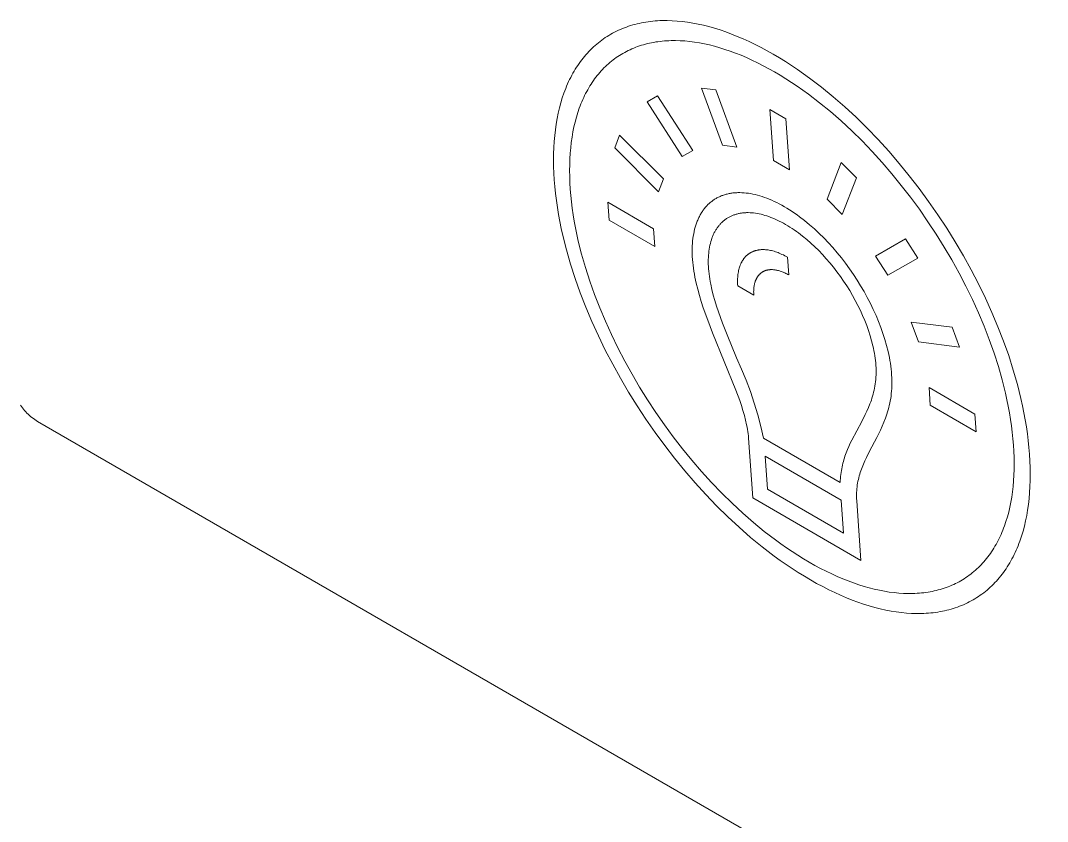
# Model space of a CAD drawing. Header units: inches. Extents: x -8 to 201, y -1 to 136.
# Drawn here: x 141.407 to 143.499, y 71.155 to 72.786 of the extents above; entities that cross this region are included whole.
import ezdxf

# ---------------------------------------------------------------- set-up
doc = ezdxf.new("R2010")
doc.units = ezdxf.units.IN
doc.layers.add('ZANO_R', color=7, linetype='Continuous', lineweight=0)

msp = doc.modelspace()

# ---------------------------------------------------------------- linework, layer by layer
at = {"layer": 'ZANO_R'}
for p, q in [((142.70466, 72.78554), (142.69984, 72.7852)), ((142.70952, 72.7858), (142.70466, 72.78554)), ((142.71442, 72.78597), (142.70952, 72.7858)), ((142.71937, 72.78605), (142.71442, 72.78597)), ((142.72436, 72.78604), (142.71937, 72.78605)), ((142.73445, 72.78575), (142.72436, 72.78604)), ((142.74471, 72.78511), (142.73445, 72.78575)), ((142.62494, 72.76615), (142.62097, 72.76427)), ((142.62896, 72.76795), (142.62494, 72.76615)), ((142.63303, 72.76966), (142.62896, 72.76795)), ((142.63715, 72.7713), (142.63303, 72.76966)), ((142.64132, 72.77284), (142.63715, 72.7713)), ((142.64554, 72.77431), (142.64132, 72.77284)), ((142.6498, 72.77569), (142.64554, 72.77431)), ((142.65412, 72.77698), (142.6498, 72.77569)), ((142.65848, 72.77819), (142.65412, 72.77698)), ((142.66289, 72.77931), (142.65848, 72.77819)), ((142.66735, 72.78035), (142.66289, 72.77931)), ((142.67186, 72.7813), (142.66735, 72.78035)), ((142.67641, 72.78217), (142.67186, 72.7813)), ((142.68101, 72.78295), (142.67641, 72.78217)), ((142.68565, 72.78364), (142.68101, 72.78295)), ((142.69033, 72.78425), (142.68565, 72.78364)), ((142.69506, 72.78477), (142.69033, 72.78425)), ((142.69984, 72.7852), (142.69506, 72.78477)), ((142.75513, 72.78411), (142.74471, 72.78511)), ((142.76571, 72.78275), (142.75513, 72.78411)), ((142.77643, 72.78102), (142.76571, 72.78275)), ((142.7873, 72.77893), (142.77643, 72.78102)), ((142.79831, 72.77647), (142.7873, 72.77893)), ((142.80947, 72.77364), (142.79831, 72.77647)), ((142.82076, 72.77044), (142.80947, 72.77364)), ((142.83218, 72.76687), (142.82076, 72.77044)), ((142.84374, 72.76292), (142.83218, 72.76687)), ((142.58762, 72.74362), (142.58418, 72.74092)), ((142.59111, 72.74624), (142.58762, 72.74362)), ((142.59465, 72.74878), (142.59111, 72.74624)), ((142.59825, 72.75124), (142.59465, 72.74878)), ((142.6019, 72.75362), (142.59825, 72.75124)), ((142.60561, 72.75591), (142.6019, 72.75362)), ((142.60937, 72.75812), (142.60561, 72.75591)), ((142.61319, 72.76025), (142.60937, 72.75812)), ((142.61705, 72.7623), (142.61319, 72.76025)), ((142.62097, 72.76427), (142.61705, 72.7623)), ((142.70542, 72.74303), (142.70979, 72.74359)), ((142.70979, 72.74359), (142.7142, 72.74408)), ((142.7142, 72.74408), (142.71865, 72.74448)), ((142.71865, 72.74448), (142.72314, 72.7448)), ((142.72314, 72.7448), (142.72768, 72.74504)), ((142.72768, 72.74504), (142.73225, 72.7452)), ((142.73225, 72.7452), (142.73686, 72.74527)), ((142.73686, 72.74527), (142.74151, 72.74526)), ((142.74151, 72.74526), (142.75093, 72.745)), ((142.75093, 72.745), (142.7605, 72.7444)), ((142.7605, 72.7444), (142.77021, 72.74347)), ((142.85542, 72.75859), (142.84374, 72.76292)), ((142.86722, 72.75388), (142.85542, 72.75859)), ((142.87914, 72.74879), (142.86722, 72.75388)), ((142.89118, 72.74332), (142.87914, 72.74879)), ((142.56476, 72.72303), (142.56172, 72.71977)), ((142.56785, 72.72621), (142.56476, 72.72303)), ((142.571, 72.72931), (142.56785, 72.72621)), ((142.57421, 72.73234), (142.571, 72.72931)), ((142.57748, 72.73528), (142.57421, 72.73234)), ((142.5808, 72.73814), (142.57748, 72.73528)), ((142.58418, 72.74092), (142.5808, 72.73814)), ((142.63785, 72.72122), (142.64146, 72.72313)), ((142.64146, 72.72313), (142.64511, 72.72496)), ((142.64511, 72.72496), (142.64881, 72.72672)), ((142.64881, 72.72672), (142.65256, 72.72839)), ((142.65256, 72.72839), (142.65635, 72.72999)), ((142.65635, 72.72999), (142.66019, 72.73151)), ((142.66019, 72.73151), (142.66408, 72.73296)), ((142.66408, 72.73296), (142.66802, 72.73432)), ((142.66802, 72.73432), (142.672, 72.73561)), ((142.672, 72.73561), (142.67602, 72.73682)), ((142.67602, 72.73682), (142.68009, 72.73794)), ((142.68009, 72.73794), (142.6842, 72.73899)), ((142.6842, 72.73899), (142.68836, 72.73996)), ((142.68836, 72.73996), (142.69256, 72.74085)), ((142.69256, 72.74085), (142.6968, 72.74165)), ((142.6968, 72.74165), (142.70109, 72.74238)), ((142.70109, 72.74238), (142.70542, 72.74303)), ((142.77021, 72.74347), (142.78007, 72.7422)), ((142.78007, 72.7422), (142.79007, 72.74059)), ((142.79007, 72.74059), (142.8002, 72.73864)), ((142.8002, 72.73864), (142.81047, 72.73635)), ((142.81047, 72.73635), (142.82088, 72.73371)), ((142.82088, 72.73371), (142.8314, 72.73072)), ((142.8314, 72.73072), (142.84206, 72.72739)), ((142.84206, 72.72739), (142.85283, 72.72371)), ((142.85283, 72.72371), (142.86372, 72.71967)), ((142.90333, 72.73746), (142.89118, 72.74332)), ((142.91559, 72.73122), (142.90333, 72.73746)), ((142.92795, 72.72458), (142.91559, 72.73122)), ((142.94041, 72.71755), (142.92795, 72.72458)), ((142.54744, 72.7023), (142.54477, 72.69857)), ((142.55018, 72.70595), (142.54744, 72.7023)), ((142.55297, 72.70952), (142.55018, 72.70595)), ((142.55583, 72.71302), (142.55297, 72.70952)), ((142.55875, 72.71643), (142.55583, 72.71302)), ((142.56172, 72.71977), (142.55875, 72.71643)), ((142.60766, 72.7006), (142.61081, 72.70319)), ((142.61081, 72.70319), (142.61401, 72.70571)), ((142.61401, 72.70571), (142.61726, 72.70815)), ((142.61726, 72.70815), (142.62057, 72.71052)), ((142.62057, 72.71052), (142.62393, 72.71281)), ((142.62393, 72.71281), (142.62733, 72.71503)), ((142.62733, 72.71503), (142.63079, 72.71717)), ((142.63079, 72.71717), (142.6343, 72.71923)), ((142.6343, 72.71923), (142.63785, 72.72122)), ((142.86372, 72.71967), (142.87473, 72.71528)), ((142.87473, 72.71528), (142.88584, 72.71054)), ((142.88584, 72.71054), (142.89707, 72.70544)), ((142.89707, 72.70544), (142.9084, 72.69997)), ((142.9529, 72.71017), (142.94041, 72.71755)), ((142.96534, 72.70249), (142.9529, 72.71017)), ((142.97772, 72.69451), (142.96534, 72.70249)), ((142.53469, 72.68289), (142.53232, 72.67878)), ((142.53711, 72.68693), (142.53469, 72.68289)), ((142.5396, 72.69088), (142.53711, 72.68693)), ((142.54215, 72.69477), (142.5396, 72.69088)), ((142.54477, 72.69857), (142.54215, 72.69477)), ((142.58709, 72.68036), (142.58987, 72.68347)), ((142.58987, 72.68347), (142.5927, 72.68651)), ((142.5927, 72.68651), (142.59558, 72.68947)), ((142.59558, 72.68947), (142.59852, 72.69237)), ((142.59852, 72.69237), (142.60151, 72.69518)), ((142.60151, 72.69518), (142.60456, 72.69793)), ((142.60456, 72.69793), (142.60766, 72.7006)), ((142.9084, 72.69997), (142.91983, 72.69415)), ((142.91983, 72.69415), (142.93135, 72.68796)), ((142.93135, 72.68796), (142.94298, 72.68141)), ((142.94298, 72.68141), (142.95462, 72.67453)), ((142.99004, 72.68624), (142.97772, 72.69451)), ((143.0023, 72.67769), (142.99004, 72.68624)), ((142.52351, 72.66158), (142.52147, 72.65709)), ((142.52562, 72.66599), (142.52351, 72.66158)), ((142.52779, 72.67033), (142.52562, 72.66599)), ((142.53002, 72.67459), (142.52779, 72.67033)), ((142.53232, 72.67878), (142.53002, 72.67459)), ((142.56924, 72.65653), (142.57162, 72.66015)), ((142.57162, 72.66015), (142.57405, 72.6637)), ((142.57405, 72.6637), (142.57655, 72.66717)), ((142.57655, 72.66717), (142.5791, 72.67058)), ((142.5791, 72.67058), (142.58171, 72.67391)), ((142.58171, 72.67391), (142.58437, 72.67717)), ((142.58437, 72.67717), (142.58709, 72.68036)), ((142.95462, 72.67453), (142.96622, 72.66736)), ((142.96622, 72.66736), (142.97776, 72.65992)), ((142.97776, 72.65992), (142.98925, 72.65221)), ((143.01448, 72.66886), (143.0023, 72.67769)), ((143.03863, 72.65039), (143.01448, 72.66886)), ((142.51575, 72.64317), (142.51398, 72.63839)), ((142.51759, 72.64789), (142.51575, 72.64317)), ((142.5195, 72.65252), (142.51759, 72.64789)), ((142.52147, 72.65709), (142.5195, 72.65252)), ((142.55823, 72.63736), (142.56031, 72.64134)), ((142.56031, 72.64134), (142.56245, 72.64524)), ((142.56245, 72.64524), (142.56466, 72.64907)), ((142.56466, 72.64907), (142.56692, 72.65284)), ((142.56692, 72.65284), (142.56924, 72.65653)), ((142.79411, 72.64844), (142.83673, 72.53207)), ((142.82332, 72.64484), (142.79411, 72.64844)), ((142.86596, 72.52846), (142.82332, 72.64484)), ((142.98925, 72.65221), (143.00068, 72.64424)), ((143.00068, 72.64424), (143.01204, 72.636)), ((143.06246, 72.63089), (143.03863, 72.65039)), ((142.50757, 72.61851), (142.50478, 72.60813)), ((142.51064, 72.62859), (142.50757, 72.61851)), ((142.51398, 72.63839), (142.51064, 72.62859)), ((142.54872, 72.61643), (142.5505, 72.62076)), ((142.5505, 72.62076), (142.55234, 72.62501)), ((142.55234, 72.62501), (142.55424, 72.6292)), ((142.55424, 72.6292), (142.5562, 72.63331)), ((142.5562, 72.63331), (142.55823, 72.63736)), ((142.7049, 72.63278), (142.68361, 72.62055)), ((142.68361, 72.62055), (142.75501, 72.50909)), ((142.77631, 72.5213), (142.7049, 72.63278)), ((143.01204, 72.636), (143.03457, 72.61878)), ((143.03457, 72.61878), (143.05678, 72.6006)), ((143.08593, 72.61041), (143.06246, 72.63089)), ((142.50227, 72.59747), (142.50005, 72.58652)), ((142.50478, 72.60813), (142.50227, 72.59747)), ((142.53937, 72.58904), (142.54223, 72.59844)), ((142.54223, 72.59844), (142.54535, 72.60758)), ((142.54535, 72.60758), (142.547, 72.61204)), ((142.547, 72.61204), (142.54872, 72.61643)), ((142.96608, 72.58573), (142.9334, 72.6046)), ((142.9334, 72.6046), (142.94074, 72.50104)), ((143.05678, 72.6006), (143.07867, 72.5815)), ((143.10901, 72.589), (143.08593, 72.61041)), ((142.50005, 72.58652), (142.49811, 72.57528)), ((142.53443, 72.56942), (142.53677, 72.57936)), ((142.53677, 72.57936), (142.53937, 72.58904)), ((142.97343, 72.48216), (142.96608, 72.58573)), ((143.07867, 72.5815), (143.10019, 72.56154)), ((143.13167, 72.56672), (143.10901, 72.589)), ((142.49647, 72.56376), (142.49512, 72.55196)), ((142.49811, 72.57528), (142.49647, 72.56376)), ((142.53055, 72.54873), (142.53236, 72.55921)), ((142.53236, 72.55921), (142.53443, 72.56942)), ((143.10019, 72.56154), (143.12132, 72.54076)), ((143.15387, 72.5436), (143.13167, 72.56672)), ((142.49407, 72.53989), (142.49332, 72.52753)), ((142.49512, 72.55196), (142.49407, 72.53989)), ((142.52776, 72.52699), (142.52902, 72.53799)), ((142.52902, 72.53799), (142.53055, 72.54873)), ((142.62751, 72.55292), (142.61739, 72.52672)), ((142.71684, 72.46334), (142.62751, 72.55292)), ((143.12132, 72.54076), (143.14202, 72.5192)), ((143.17558, 72.51971), (143.15387, 72.5436)), ((142.49289, 72.51491), (142.49276, 72.50201)), ((142.49332, 72.52753), (142.49289, 72.51491)), ((142.52609, 72.50421), (142.52678, 72.51573)), ((142.52678, 72.51573), (142.52776, 72.52699)), ((142.61739, 72.52672), (142.70671, 72.43715)), ((142.75501, 72.50909), (142.77631, 72.5213)), ((142.83673, 72.53207), (142.86596, 72.52846)), ((143.14202, 72.5192), (143.16227, 72.49693)), ((143.19677, 72.4951), (143.17558, 72.51971)), ((142.49276, 72.50201), (142.49294, 72.48883)), ((142.52568, 72.49243), (142.52609, 72.50421)), ((142.94074, 72.50104), (142.97343, 72.48216)), ((143.07895, 72.49725), (143.04996, 72.42246)), ((143.11013, 72.466), (143.07895, 72.49725)), ((143.16227, 72.49693), (143.18202, 72.47398)), ((143.21741, 72.46982), (143.19677, 72.4951)), ((142.49294, 72.48883), (142.49344, 72.47539)), ((142.49344, 72.47539), (142.49426, 72.46169)), ((142.52556, 72.4804), (142.52568, 72.49243)), ((142.52573, 72.46812), (142.52556, 72.4804)), ((143.18202, 72.47398), (143.20127, 72.4504)), ((142.49426, 72.46169), (142.4954, 72.4478)), ((142.5262, 72.45559), (142.52573, 72.46812)), ((142.52696, 72.44281), (142.5262, 72.45559)), ((142.70671, 72.43715), (142.71684, 72.46334)), ((143.08115, 72.39118), (143.11013, 72.466)), ((143.23745, 72.44392), (143.21741, 72.46982)), ((142.4954, 72.4478), (142.49684, 72.43382)), ((142.49684, 72.43382), (142.49859, 72.41974)), ((142.52802, 72.42986), (142.52696, 72.44281)), ((142.52937, 72.41682), (142.52802, 72.42986)), ((142.83758, 72.43007), (142.83583, 72.42942)), ((142.83935, 72.43068), (142.83758, 72.43007)), ((142.84114, 72.43126), (142.83935, 72.43068)), ((142.84295, 72.4318), (142.84114, 72.43126)), ((142.84478, 72.43231), (142.84295, 72.4318)), ((142.84664, 72.43278), (142.84478, 72.43231)), ((142.84851, 72.43322), (142.84664, 72.43278)), ((142.8504, 72.43362), (142.84851, 72.43322)), ((142.85231, 72.43398), (142.8504, 72.43362)), ((142.85424, 72.43431), (142.85231, 72.43398)), ((142.85618, 72.4346), (142.85424, 72.43431)), ((142.85815, 72.43485), (142.85618, 72.4346)), ((142.86014, 72.43507), (142.85815, 72.43485)), ((142.86214, 72.43525), (142.86014, 72.43507)), ((142.86416, 72.4354), (142.86214, 72.43525)), ((142.8662, 72.4355), (142.86416, 72.4354)), ((142.86826, 72.43558), (142.8662, 72.4355)), ((142.87034, 72.43561), (142.86826, 72.43558)), ((142.87243, 72.43561), (142.87034, 72.43561)), ((142.87667, 72.43549), (142.87243, 72.43561)), ((142.88097, 72.43522), (142.87667, 72.43549)), ((142.88535, 72.4348), (142.88097, 72.43522)), ((142.88978, 72.43422), (142.88535, 72.4348)), ((142.89428, 72.4335), (142.88978, 72.43422)), ((142.89885, 72.43262), (142.89428, 72.4335)), ((142.90347, 72.43159), (142.89885, 72.43262)), ((142.90815, 72.4304), (142.90347, 72.43159)), ((142.91289, 72.42906), (142.90815, 72.4304)), ((143.20127, 72.4504), (143.21996, 72.42625)), ((143.25688, 72.41745), (143.23745, 72.44392)), ((142.49859, 72.41974), (142.50064, 72.40558)), ((142.531, 72.40369), (142.52937, 72.41682)), ((142.69674, 72.36195), (142.60331, 72.41589)), ((142.60331, 72.41589), (142.60587, 72.37974)), ((142.80545, 72.40916), (142.80418, 72.40779)), ((142.80675, 72.4105), (142.80545, 72.40916)), ((142.80807, 72.4118), (142.80675, 72.4105)), ((142.80942, 72.41307), (142.80807, 72.4118)), ((142.81079, 72.4143), (142.80942, 72.41307)), ((142.81218, 72.4155), (142.81079, 72.4143)), ((142.8136, 72.41667), (142.81218, 72.4155)), ((142.81504, 72.4178), (142.8136, 72.41667)), ((142.81651, 72.4189), (142.81504, 72.4178)), ((142.818, 72.41997), (142.81651, 72.4189)), ((142.81951, 72.421), (142.818, 72.41997)), ((142.82104, 72.422), (142.81951, 72.421)), ((142.8226, 72.42296), (142.82104, 72.422)), ((142.82417, 72.42389), (142.8226, 72.42296)), ((142.82577, 72.42478), (142.82417, 72.42389)), ((142.8274, 72.42564), (142.82577, 72.42478)), ((142.82904, 72.42647), (142.8274, 72.42564)), ((142.83071, 72.42726), (142.82904, 72.42647)), ((142.83239, 72.42801), (142.83071, 72.42726)), ((142.8341, 72.42873), (142.83239, 72.42801)), ((142.83583, 72.42942), (142.8341, 72.42873)), ((142.91768, 72.42756), (142.91289, 72.42906)), ((142.92253, 72.4259), (142.91768, 72.42756)), ((142.92743, 72.42409), (142.92253, 72.4259)), ((142.93239, 72.42211), (142.92743, 72.42409)), ((142.93739, 72.41997), (142.93239, 72.42211)), ((142.94244, 72.41768), (142.93739, 72.41997)), ((142.94754, 72.41522), (142.94244, 72.41768)), ((142.95269, 72.4126), (142.94754, 72.41522)), ((142.95788, 72.40981), (142.95269, 72.4126)), ((142.96311, 72.40686), (142.95788, 72.40981)), ((143.04996, 72.42246), (143.08115, 72.39118)), ((143.21996, 72.42625), (143.23807, 72.40157)), ((143.27565, 72.39046), (143.25688, 72.41745)), ((142.50064, 72.40558), (142.50299, 72.39134)), ((142.50299, 72.39134), (142.50562, 72.37704)), ((142.53291, 72.39049), (142.531, 72.40369)), ((142.5351, 72.37722), (142.53291, 72.39049)), ((142.79088, 72.38883), (142.78994, 72.38704)), ((142.79184, 72.39059), (142.79088, 72.38883)), ((142.79283, 72.39231), (142.79184, 72.39059)), ((142.79385, 72.39401), (142.79283, 72.39231)), ((142.7949, 72.39567), (142.79385, 72.39401)), ((142.79597, 72.3973), (142.7949, 72.39567)), ((142.79706, 72.3989), (142.79597, 72.3973)), ((142.79819, 72.40046), (142.79706, 72.3989)), ((142.79933, 72.40199), (142.79819, 72.40046)), ((142.80051, 72.40349), (142.79933, 72.40199)), ((142.80171, 72.40496), (142.80051, 72.40349)), ((142.80293, 72.40639), (142.80171, 72.40496)), ((142.80418, 72.40779), (142.80293, 72.40639)), ((142.85458, 72.38782), (142.85599, 72.38845)), ((142.85599, 72.38845), (142.85743, 72.38905)), ((142.85743, 72.38905), (142.85888, 72.38963)), ((142.85888, 72.38963), (142.86035, 72.39017)), ((142.86035, 72.39017), (142.86183, 72.39069)), ((142.86183, 72.39069), (142.86334, 72.39117)), ((142.86334, 72.39117), (142.86486, 72.39163)), ((142.86486, 72.39163), (142.86639, 72.39205)), ((142.86639, 72.39205), (142.86795, 72.39245)), ((142.86795, 72.39245), (142.86952, 72.39281)), ((142.86952, 72.39281), (142.8711, 72.39315)), ((142.8711, 72.39315), (142.87271, 72.39345)), ((142.87271, 72.39345), (142.87432, 72.39373)), ((142.87432, 72.39373), (142.87596, 72.39397)), ((142.87596, 72.39397), (142.87761, 72.39419)), ((142.87761, 72.39419), (142.87928, 72.39437)), ((142.87928, 72.39437), (142.88096, 72.39452)), ((142.88096, 72.39452), (142.88265, 72.39464)), ((142.88265, 72.39464), (142.88437, 72.39473)), ((142.88437, 72.39473), (142.88609, 72.39479)), ((142.88609, 72.39479), (142.88783, 72.39482)), ((142.88783, 72.39482), (142.88959, 72.39482)), ((142.88959, 72.39482), (142.89315, 72.39472)), ((142.89315, 72.39472), (142.89676, 72.39449)), ((142.89676, 72.39449), (142.90043, 72.39414)), ((142.90043, 72.39414), (142.90415, 72.39366)), ((142.90415, 72.39366), (142.90793, 72.39305)), ((142.90793, 72.39305), (142.91176, 72.39231)), ((142.91176, 72.39231), (142.91563, 72.39145)), ((142.91563, 72.39145), (142.91956, 72.39045)), ((142.91956, 72.39045), (142.92354, 72.38932)), ((142.92354, 72.38932), (142.92756, 72.38806)), ((142.92756, 72.38806), (142.93163, 72.38667)), ((142.96835, 72.40374), (142.96311, 72.40686)), ((142.97357, 72.4005), (142.96835, 72.40374)), ((142.97877, 72.39713), (142.97357, 72.4005)), ((142.98394, 72.39364), (142.97877, 72.39713)), ((142.98908, 72.39004), (142.98394, 72.39364)), ((142.9942, 72.38631), (142.98908, 72.39004)), ((143.23807, 72.40157), (143.25557, 72.3764)), ((143.29373, 72.36301), (143.27565, 72.39046)), ((142.50562, 72.37704), (142.50855, 72.36267)), ((142.53756, 72.36387), (142.5351, 72.37722)), ((142.60587, 72.37974), (142.6993, 72.3258)), ((142.78274, 72.36953), (142.78145, 72.36529)), ((142.78414, 72.37364), (142.78274, 72.36953)), ((142.78489, 72.37565), (142.78414, 72.37364)), ((142.78566, 72.37762), (142.78489, 72.37565)), ((142.78646, 72.37957), (142.78566, 72.37762)), ((142.78729, 72.38148), (142.78646, 72.37957)), ((142.78814, 72.38337), (142.78729, 72.38148)), ((142.78903, 72.38522), (142.78814, 72.38337)), ((142.78994, 72.38704), (142.78903, 72.38522)), ((142.82825, 72.36662), (142.82924, 72.36788)), ((142.82924, 72.36788), (142.83024, 72.36911)), ((142.83024, 72.36911), (142.83127, 72.37031)), ((142.83127, 72.37031), (142.83232, 72.37149)), ((142.83232, 72.37149), (142.83339, 72.37263)), ((142.83339, 72.37263), (142.83447, 72.37375)), ((142.83447, 72.37375), (142.83558, 72.37485)), ((142.83558, 72.37485), (142.83671, 72.37591)), ((142.83671, 72.37591), (142.83787, 72.37695)), ((142.83787, 72.37695), (142.83904, 72.37795)), ((142.83904, 72.37795), (142.84023, 72.37893)), ((142.84023, 72.37893), (142.84144, 72.37988)), ((142.84144, 72.37988), (142.84266, 72.38081)), ((142.84266, 72.38081), (142.84391, 72.3817)), ((142.84391, 72.3817), (142.84518, 72.38257)), ((142.84518, 72.38257), (142.84647, 72.3834)), ((142.84647, 72.3834), (142.84777, 72.38421)), ((142.84777, 72.38421), (142.8491, 72.38499)), ((142.8491, 72.38499), (142.85044, 72.38574)), ((142.85044, 72.38574), (142.8518, 72.38646)), ((142.8518, 72.38646), (142.85318, 72.38715)), ((142.85318, 72.38715), (142.85458, 72.38782)), ((142.93163, 72.38667), (142.93574, 72.38515)), ((142.93574, 72.38515), (142.9399, 72.38349)), ((142.9399, 72.38349), (142.9441, 72.3817)), ((142.9441, 72.3817), (142.94834, 72.37977)), ((142.94834, 72.37977), (142.95261, 72.37771)), ((142.95261, 72.37771), (142.95693, 72.37551)), ((142.95693, 72.37551), (142.96128, 72.37317)), ((142.96128, 72.37317), (142.96567, 72.3707)), ((142.96567, 72.3707), (142.97007, 72.3681)), ((142.97007, 72.3681), (142.97445, 72.3654)), ((143.00433, 72.37853), (142.9942, 72.38631)), ((143.01432, 72.37031), (143.00433, 72.37853)), ((143.02417, 72.36168), (143.01432, 72.37031)), ((143.25557, 72.3764), (143.27243, 72.3508)), ((142.50855, 72.36267), (142.51176, 72.34824)), ((142.51176, 72.34824), (142.51901, 72.31923)), ((142.54029, 72.35047), (142.53756, 72.36387)), ((142.54328, 72.33702), (142.54029, 72.35047)), ((142.6993, 72.3258), (142.69674, 72.36195)), ((142.77748, 72.34715), (142.77679, 72.34232)), ((142.7783, 72.35187), (142.77748, 72.34715)), ((142.77923, 72.35646), (142.7783, 72.35187)), ((142.78028, 72.36094), (142.77923, 72.35646)), ((142.78145, 72.36529), (142.78028, 72.36094)), ((142.81613, 72.34452), (142.81677, 72.34617)), ((142.81677, 72.34617), (142.81745, 72.34781)), ((142.81745, 72.34781), (142.81814, 72.34941)), ((142.81814, 72.34941), (142.81886, 72.351)), ((142.81886, 72.351), (142.8196, 72.35255)), ((142.8196, 72.35255), (142.82037, 72.35408)), ((142.82037, 72.35408), (142.82115, 72.35558)), ((142.82115, 72.35558), (142.82196, 72.35705)), ((142.82196, 72.35705), (142.82279, 72.3585)), ((142.82279, 72.3585), (142.82365, 72.35992)), ((142.82365, 72.35992), (142.82453, 72.36132)), ((142.82453, 72.36132), (142.82542, 72.36268)), ((142.82542, 72.36268), (142.82634, 72.36402)), ((142.82634, 72.36402), (142.82729, 72.36533)), ((142.82729, 72.36533), (142.82825, 72.36662)), ((142.97445, 72.3654), (142.97881, 72.36259)), ((142.97881, 72.36259), (142.98315, 72.35967)), ((142.98315, 72.35967), (142.98746, 72.35666)), ((142.98746, 72.35666), (142.99176, 72.35355)), ((142.99176, 72.35355), (143.00026, 72.34705)), ((143.00026, 72.34705), (143.00865, 72.34018)), ((143.03385, 72.35267), (143.02417, 72.36168)), ((143.04334, 72.34329), (143.03385, 72.35267)), ((143.27243, 72.3508), (143.28862, 72.32482)), ((143.31109, 72.33515), (143.29373, 72.36301)), ((142.55004, 72.30997), (142.54328, 72.33702)), ((142.77548, 72.32712), (142.77529, 72.32182)), ((142.77579, 72.3323), (142.77548, 72.32712)), ((142.77623, 72.33737), (142.77579, 72.3323)), ((142.77679, 72.34232), (142.77623, 72.33737)), ((142.81059, 72.32457), (142.81138, 72.32842)), ((142.81138, 72.32842), (142.81226, 72.33218)), ((142.81226, 72.33218), (142.81324, 72.33583)), ((142.81324, 72.33583), (142.81432, 72.33938)), ((142.81432, 72.33938), (142.8155, 72.34283)), ((142.8155, 72.34283), (142.81613, 72.34452)), ((143.00865, 72.34018), (143.01692, 72.33297)), ((143.01692, 72.33297), (143.02504, 72.32543)), ((143.02504, 72.32543), (143.03302, 72.31758)), ((143.05265, 72.33356), (143.04334, 72.34329)), ((143.06175, 72.32351), (143.05265, 72.33356)), ((143.20994, 72.34119), (143.14906, 72.30627)), ((143.23487, 72.30229), (143.20994, 72.34119)), ((143.3277, 72.30692), (143.31109, 72.33515)), ((142.51901, 72.31923), (142.52734, 72.29007)), ((142.55781, 72.28278), (142.55004, 72.30997)), ((142.77529, 72.32182), (142.77524, 72.3164)), ((142.77524, 72.3164), (142.77531, 72.31087)), ((142.77531, 72.31087), (142.77552, 72.30523)), ((142.77552, 72.30523), (142.77587, 72.29948)), ((142.80823, 72.3038), (142.80849, 72.30815)), ((142.80849, 72.30815), (142.80886, 72.3124)), ((142.80886, 72.3124), (142.80933, 72.31655)), ((142.80933, 72.31655), (142.80991, 72.32061)), ((142.80991, 72.32061), (142.81059, 72.32457)), ((142.88338, 72.30452), (142.8827, 72.30376)), ((142.88407, 72.30526), (142.88338, 72.30452)), ((142.88477, 72.30598), (142.88407, 72.30526)), ((142.88549, 72.30669), (142.88477, 72.30598)), ((142.88622, 72.30738), (142.88549, 72.30669)), ((142.88696, 72.30805), (142.88622, 72.30738)), ((142.88771, 72.3087), (142.88696, 72.30805)), ((142.88848, 72.30933), (142.88771, 72.3087)), ((142.88926, 72.30994), (142.88848, 72.30933)), ((142.89005, 72.31054), (142.88926, 72.30994)), ((142.89086, 72.31111), (142.89005, 72.31054)), ((142.89168, 72.31167), (142.89086, 72.31111)), ((142.89251, 72.31221), (142.89168, 72.31167)), ((142.89335, 72.31273), (142.89251, 72.31221)), ((142.8942, 72.31324), (142.89335, 72.31273)), ((142.89507, 72.31372), (142.8942, 72.31324)), ((142.89595, 72.31419), (142.89507, 72.31372)), ((142.89684, 72.31463), (142.89595, 72.31419)), ((142.89774, 72.31506), (142.89684, 72.31463)), ((142.89865, 72.31547), (142.89774, 72.31506)), ((142.89958, 72.31586), (142.89865, 72.31547)), ((142.90051, 72.31623), (142.89958, 72.31586)), ((142.90146, 72.31658), (142.90051, 72.31623)), ((142.90242, 72.31692), (142.90146, 72.31658)), ((142.90339, 72.31723), (142.90242, 72.31692)), ((142.90437, 72.31752), (142.90339, 72.31723)), ((142.90536, 72.3178), (142.90437, 72.31752)), ((142.90636, 72.31805), (142.90536, 72.3178)), ((142.90737, 72.31829), (142.90636, 72.31805)), ((142.9084, 72.31851), (142.90737, 72.31829)), ((142.90943, 72.3187), (142.9084, 72.31851)), ((142.91048, 72.31888), (142.90943, 72.3187)), ((142.91153, 72.31904), (142.91048, 72.31888)), ((142.9126, 72.31918), (142.91153, 72.31904)), ((142.91367, 72.3193), (142.9126, 72.31918)), ((142.91475, 72.31939), (142.91367, 72.3193)), ((142.91585, 72.31947), (142.91475, 72.31939)), ((142.91695, 72.31953), (142.91585, 72.31947)), ((142.91807, 72.31957), (142.91695, 72.31953)), ((142.91919, 72.31959), (142.91807, 72.31957)), ((142.92032, 72.31959), (142.91919, 72.31959)), ((142.92262, 72.31952), (142.92032, 72.31959)), ((142.92495, 72.31938), (142.92262, 72.31952)), ((142.92732, 72.31915), (142.92495, 72.31938)), ((142.92972, 72.31884), (142.92732, 72.31915)), ((142.93215, 72.31845), (142.92972, 72.31884)), ((142.93462, 72.31797), (142.93215, 72.31845)), ((142.93712, 72.31741), (142.93462, 72.31797)), ((142.93966, 72.31677), (142.93712, 72.31741)), ((142.94222, 72.31605), (142.93966, 72.31677)), ((142.94482, 72.31523), (142.94222, 72.31605)), ((142.94744, 72.31434), (142.94482, 72.31523)), ((142.9501, 72.31335), (142.94744, 72.31434)), ((142.95278, 72.31228), (142.9501, 72.31335)), ((142.95549, 72.31113), (142.95278, 72.31228)), ((142.95822, 72.30989), (142.95549, 72.31113)), ((142.96098, 72.30856), (142.95822, 72.30989)), ((142.96376, 72.30714), (142.96098, 72.30856)), ((142.96657, 72.30563), (142.96376, 72.30714)), ((142.9694, 72.30403), (142.96657, 72.30563)), ((143.03302, 72.31758), (143.04084, 72.30944)), ((143.04084, 72.30944), (143.04849, 72.30103)), ((143.07063, 72.31316), (143.06175, 72.32351)), ((143.07927, 72.30253), (143.07063, 72.31316)), ((143.14906, 72.30627), (143.17399, 72.26738)), ((143.28862, 72.32482), (143.3041, 72.2985)), ((143.34352, 72.27838), (143.3277, 72.30692)), ((142.52734, 72.29007), (142.53673, 72.26081)), ((142.77587, 72.29948), (142.77636, 72.29357)), ((142.77636, 72.29357), (142.77699, 72.28762)), ((142.77699, 72.28762), (142.77775, 72.28164)), ((142.80803, 72.29481), (142.80807, 72.29935)), ((142.80809, 72.29017), (142.80803, 72.29481)), ((142.80807, 72.29935), (142.80823, 72.3038)), ((142.80827, 72.28544), (142.80809, 72.29017)), ((142.80856, 72.28061), (142.80827, 72.28544)), ((142.87177, 72.2838), (142.87108, 72.28151)), ((142.87253, 72.28603), (142.87177, 72.2838)), ((142.87294, 72.28711), (142.87253, 72.28603)), ((142.87335, 72.28818), (142.87294, 72.28711)), ((142.87379, 72.28924), (142.87335, 72.28818)), ((142.87424, 72.29028), (142.87379, 72.28924)), ((142.8747, 72.2913), (142.87424, 72.29028)), ((142.87518, 72.2923), (142.8747, 72.2913)), ((142.87567, 72.29328), (142.87518, 72.2923)), ((142.87618, 72.29425), (142.87567, 72.29328)), ((142.8767, 72.29521), (142.87618, 72.29425)), ((142.87724, 72.29614), (142.8767, 72.29521)), ((142.87779, 72.29706), (142.87724, 72.29614)), ((142.87835, 72.29796), (142.87779, 72.29706)), ((142.87893, 72.29884), (142.87835, 72.29796)), ((142.87953, 72.2997), (142.87893, 72.29884)), ((142.88014, 72.30055), (142.87953, 72.2997)), ((142.88076, 72.30138), (142.88014, 72.30055)), ((142.88139, 72.30219), (142.88076, 72.30138)), ((142.88204, 72.30299), (142.88139, 72.30219)), ((142.8827, 72.30376), (142.88204, 72.30299)), ((142.97197, 72.26787), (142.9694, 72.30403)), ((143.04849, 72.30103), (143.05595, 72.29237)), ((143.05595, 72.29237), (143.06322, 72.28346)), ((143.06322, 72.28346), (143.07028, 72.27434)), ((143.08767, 72.29164), (143.07927, 72.30253)), ((143.0958, 72.28051), (143.08767, 72.29164)), ((143.17399, 72.26738), (143.23487, 72.30229)), ((143.3041, 72.2985), (143.31886, 72.27189)), ((142.56656, 72.25549), (142.55781, 72.28278)), ((142.77775, 72.28164), (142.77865, 72.27562)), ((142.77865, 72.27562), (142.77967, 72.26956)), ((142.77967, 72.26956), (142.78081, 72.26347)), ((142.78081, 72.26347), (142.78344, 72.25121)), ((142.80898, 72.2755), (142.80856, 72.28061)), ((142.80954, 72.27032), (142.80898, 72.2755)), ((142.81023, 72.26509), (142.80954, 72.27032)), ((142.81104, 72.25981), (142.81023, 72.26509)), ((142.86801, 72.26364), (142.86784, 72.26084)), ((142.86825, 72.26639), (142.86801, 72.26364)), ((142.86856, 72.26907), (142.86825, 72.26639)), ((142.86893, 72.27169), (142.86856, 72.26907)), ((142.86937, 72.27424), (142.86893, 72.27169)), ((142.86987, 72.27673), (142.86937, 72.27424)), ((142.87044, 72.27915), (142.86987, 72.27673)), ((142.87108, 72.28151), (142.87044, 72.27915)), ((142.90682, 72.26167), (142.9072, 72.26233)), ((142.9072, 72.26233), (142.90758, 72.26297)), ((142.90758, 72.26297), (142.90798, 72.2636)), ((142.90798, 72.2636), (142.90839, 72.26422)), ((142.90839, 72.26422), (142.90881, 72.26483)), ((142.90881, 72.26483), (142.90923, 72.26543)), ((142.90923, 72.26543), (142.90967, 72.26601)), ((142.90967, 72.26601), (142.91012, 72.26658)), ((142.91012, 72.26658), (142.91057, 72.26714)), ((142.91057, 72.26714), (142.91104, 72.26768)), ((142.91104, 72.26768), (142.91151, 72.26822)), ((142.91151, 72.26822), (142.912, 72.26874)), ((142.912, 72.26874), (142.91249, 72.26925)), ((142.91249, 72.26925), (142.91299, 72.26974)), ((142.91299, 72.26974), (142.91351, 72.27022)), ((142.91351, 72.27022), (142.91403, 72.27069)), ((142.91403, 72.27069), (142.91456, 72.27115)), ((142.91456, 72.27115), (142.9151, 72.27159)), ((142.9151, 72.27159), (142.91565, 72.27203)), ((142.91565, 72.27203), (142.9162, 72.27244)), ((142.9162, 72.27244), (142.91677, 72.27285)), ((142.91677, 72.27285), (142.91735, 72.27324)), ((142.91735, 72.27324), (142.91793, 72.27362)), ((142.91793, 72.27362), (142.91852, 72.27399)), ((142.91852, 72.27399), (142.91912, 72.27434)), ((142.91912, 72.27434), (142.91973, 72.27468)), ((142.91973, 72.27468), (142.92035, 72.27501)), ((142.92035, 72.27501), (142.92097, 72.27532)), ((142.92097, 72.27532), (142.92161, 72.27562)), ((142.92161, 72.27562), (142.92225, 72.27591)), ((142.92225, 72.27591), (142.9229, 72.27618)), ((142.9229, 72.27618), (142.92356, 72.27645)), ((142.92356, 72.27645), (142.92422, 72.27669)), ((142.92422, 72.27669), (142.92489, 72.27693)), ((142.92489, 72.27693), (142.92558, 72.27715)), ((142.92558, 72.27715), (142.92626, 72.27735)), ((142.92626, 72.27735), (142.92696, 72.27755)), ((142.92696, 72.27755), (142.92767, 72.27773)), ((142.92767, 72.27773), (142.92838, 72.27789)), ((142.92838, 72.27789), (142.9291, 72.27804)), ((142.9291, 72.27804), (142.92982, 72.27818)), ((142.92982, 72.27818), (142.93056, 72.27831)), ((142.93056, 72.27831), (142.9313, 72.27842)), ((142.9313, 72.27842), (142.93205, 72.27851)), ((142.93205, 72.27851), (142.9328, 72.2786)), ((142.9328, 72.2786), (142.93356, 72.27867)), ((142.93356, 72.27867), (142.93433, 72.27872)), ((142.93433, 72.27872), (142.93511, 72.27876)), ((142.93511, 72.27876), (142.93589, 72.27879)), ((142.93589, 72.27879), (142.93668, 72.2788)), ((142.93668, 72.2788), (142.93748, 72.2788)), ((142.93748, 72.2788), (142.93909, 72.27876)), ((142.93909, 72.27876), (142.94073, 72.27865)), ((142.94073, 72.27865), (142.94239, 72.27849)), ((142.94239, 72.27849), (142.94408, 72.27828)), ((142.94408, 72.27828), (142.94579, 72.278)), ((142.94579, 72.278), (142.94753, 72.27767)), ((142.94753, 72.27767), (142.94929, 72.27727)), ((142.94929, 72.27727), (142.95107, 72.27682)), ((142.95107, 72.27682), (142.95287, 72.27631)), ((142.95287, 72.27631), (142.95469, 72.27574)), ((142.95469, 72.27574), (142.95654, 72.27511)), ((142.95654, 72.27511), (142.9584, 72.27442)), ((142.9584, 72.27442), (142.96029, 72.27367)), ((142.96029, 72.27367), (142.96219, 72.27286)), ((142.96219, 72.27286), (142.96411, 72.27198)), ((142.96411, 72.27198), (142.96605, 72.27105)), ((142.96605, 72.27105), (142.96801, 72.27005)), ((142.96801, 72.27005), (142.96998, 72.26899)), ((142.96998, 72.26899), (142.97197, 72.26787)), ((143.07028, 72.27434), (143.07712, 72.26502)), ((143.07712, 72.26502), (143.08373, 72.25552)), ((143.10365, 72.26917), (143.0958, 72.28051)), ((143.11122, 72.25764), (143.10365, 72.26917)), ((143.31886, 72.27189), (143.33284, 72.24504)), ((143.35852, 72.24959), (143.34352, 72.27838)), ((142.53673, 72.26081), (142.54714, 72.23149)), ((142.57627, 72.22816), (142.56656, 72.25549)), ((142.78344, 72.25121), (142.78649, 72.23883)), ((142.81197, 72.25447), (142.81104, 72.25981)), ((142.81301, 72.24908), (142.81197, 72.25447)), ((142.81542, 72.23815), (142.81301, 72.24908)), ((142.86774, 72.25797), (142.86771, 72.25504)), ((142.86771, 72.25504), (142.86775, 72.25204)), ((142.86784, 72.26084), (142.86774, 72.25797)), ((142.86775, 72.25204), (142.86787, 72.24899)), ((142.86787, 72.24899), (142.86805, 72.24588)), ((142.86805, 72.24588), (142.90074, 72.227)), ((142.90071, 72.23949), (142.90088, 72.24142)), ((142.90088, 72.24142), (142.90109, 72.2433)), ((142.90109, 72.2433), (142.90136, 72.24514)), ((142.90136, 72.24514), (142.90167, 72.24694)), ((142.90167, 72.24694), (142.90202, 72.24869)), ((142.90202, 72.24869), (142.90242, 72.25039)), ((142.90242, 72.25039), (142.90287, 72.25205)), ((142.90287, 72.25205), (142.90336, 72.25366)), ((142.90336, 72.25366), (142.90389, 72.25522)), ((142.90389, 72.25522), (142.90417, 72.25598)), ((142.90417, 72.25598), (142.90447, 72.25674)), ((142.90447, 72.25674), (142.90477, 72.25748)), ((142.90477, 72.25748), (142.90509, 72.25821)), ((142.90509, 72.25821), (142.90541, 72.25892)), ((142.90541, 72.25892), (142.90575, 72.25963)), ((142.90575, 72.25963), (142.9061, 72.26032)), ((142.9061, 72.26032), (142.90645, 72.261)), ((142.90645, 72.261), (142.90682, 72.26167)), ((143.08373, 72.25552), (143.09009, 72.24585)), ((143.09009, 72.24585), (143.09621, 72.23604)), ((143.11848, 72.24593), (143.11122, 72.25764)), ((143.12543, 72.23408), (143.11848, 72.24593)), ((143.33284, 72.24504), (143.34603, 72.218)), ((143.37267, 72.22058), (143.35852, 72.24959)), ((142.54714, 72.23149), (142.55853, 72.20218)), ((142.58689, 72.20083), (142.57627, 72.22816)), ((142.78649, 72.23883), (142.78994, 72.22636)), ((142.78994, 72.22636), (142.79374, 72.21381)), ((142.81823, 72.22706), (142.81542, 72.23815)), ((142.82141, 72.21581), (142.81823, 72.22706)), ((142.9005, 72.23344), (142.90052, 72.2355)), ((142.90053, 72.23134), (142.9005, 72.23344)), ((142.90052, 72.2355), (142.90059, 72.23752)), ((142.90061, 72.22919), (142.90053, 72.23134)), ((142.90059, 72.23752), (142.90071, 72.23949)), ((142.90074, 72.227), (142.90061, 72.22919)), ((143.09621, 72.23604), (143.10206, 72.2261)), ((143.10206, 72.2261), (143.10763, 72.21605)), ((143.13204, 72.22209), (143.12543, 72.23408)), ((143.13831, 72.21), (143.13204, 72.22209)), ((143.38593, 72.19143), (143.37267, 72.22058)), ((142.55853, 72.20218), (142.57087, 72.17292)), ((142.59839, 72.17354), (142.58689, 72.20083)), ((142.79374, 72.21381), (142.79785, 72.20119)), ((142.79785, 72.20119), (142.80688, 72.17581)), ((142.82492, 72.20442), (142.82141, 72.21581)), ((142.82873, 72.19291), (142.82492, 72.20442)), ((143.10763, 72.21605), (143.11291, 72.20591)), ((143.11291, 72.20591), (143.11789, 72.1957)), ((143.14422, 72.19783), (143.13831, 72.21)), ((143.34603, 72.218), (143.3584, 72.19081)), ((142.8371, 72.16962), (142.82873, 72.19291)), ((143.11789, 72.1957), (143.12256, 72.18543)), ((143.12256, 72.18543), (143.12691, 72.17512)), ((143.14976, 72.18559), (143.14422, 72.19783)), ((143.15491, 72.17331), (143.14976, 72.18559)), ((143.3584, 72.19081), (143.36991, 72.16352)), ((143.39827, 72.16216), (143.38593, 72.19143)), ((142.57087, 72.17292), (142.58413, 72.14376)), ((142.61076, 72.14635), (142.59839, 72.17354)), ((142.80688, 72.17581), (142.81671, 72.15031)), ((142.84623, 72.14608), (142.8371, 72.16962)), ((143.12691, 72.17512), (143.13092, 72.1648)), ((143.13092, 72.1648), (143.13458, 72.15448)), ((143.15966, 72.16101), (143.15491, 72.17331)), ((143.164, 72.14871), (143.15966, 72.16101)), ((143.22157, 72.17204), (143.23645, 72.13141)), ((143.30509, 72.16172), (143.22157, 72.17204)), ((143.31996, 72.12109), (143.30509, 72.16172)), ((143.36991, 72.16352), (143.38053, 72.13619)), ((143.40966, 72.13285), (143.39827, 72.16216)), ((142.58413, 72.14376), (142.59828, 72.11476)), ((142.62395, 72.11931), (142.61076, 72.14635)), ((142.81671, 72.15031), (142.86446, 72.03311)), ((142.86565, 72.09886), (142.84623, 72.14608)), ((143.13458, 72.15448), (143.13789, 72.14417)), ((143.13789, 72.14417), (143.14083, 72.13391)), ((143.1679, 72.13644), (143.164, 72.14871)), ((142.63794, 72.09246), (142.62395, 72.11931)), ((143.14083, 72.13391), (143.14338, 72.12369)), ((143.14338, 72.12369), (143.14451, 72.11861)), ((143.14451, 72.11861), (143.14554, 72.11355)), ((143.17137, 72.12421), (143.1679, 72.13644)), ((143.17438, 72.11205), (143.17137, 72.12421)), ((143.23645, 72.13141), (143.31996, 72.12109)), ((143.38053, 72.13619), (143.39023, 72.10885)), ((143.42006, 72.10354), (143.40966, 72.13285)), ((142.59828, 72.11476), (142.61328, 72.08596)), ((142.87574, 72.07633), (142.86565, 72.09886)), ((143.14554, 72.11355), (143.14647, 72.10851)), ((143.14647, 72.10851), (143.14729, 72.1035)), ((143.14729, 72.1035), (143.14802, 72.09851)), ((143.14802, 72.09851), (143.14863, 72.09356)), ((143.17571, 72.106), (143.17438, 72.11205)), ((143.17692, 72.09997), (143.17571, 72.106)), ((143.17801, 72.09398), (143.17692, 72.09997)), ((143.39023, 72.10885), (143.39898, 72.08156)), ((143.42945, 72.07427), (143.42006, 72.10354)), ((142.61328, 72.08596), (142.6291, 72.05742)), ((142.65269, 72.06585), (142.63794, 72.09246)), ((142.88511, 72.05348), (142.87574, 72.07633)), ((143.14863, 72.09356), (143.14914, 72.08863)), ((143.14914, 72.08863), (143.14954, 72.08374)), ((143.14954, 72.08374), (143.14983, 72.07872)), ((143.14983, 72.07872), (143.14999, 72.07379)), ((143.17897, 72.08801), (143.17801, 72.09398)), ((143.17982, 72.08208), (143.17897, 72.08801)), ((143.18053, 72.07618), (143.17982, 72.08208)), ((143.18112, 72.07032), (143.18053, 72.07618)), ((143.39898, 72.08156), (143.40676, 72.05437)), ((143.43779, 72.04511), (143.42945, 72.07427)), ((142.6291, 72.05742), (142.64571, 72.0292)), ((142.66818, 72.03953), (142.65269, 72.06585)), ((142.89373, 72.03035), (142.88511, 72.05348)), ((143.14932, 72.05495), (143.14886, 72.05045)), ((143.14967, 72.05953), (143.14932, 72.05495)), ((143.1499, 72.0642), (143.14967, 72.05953)), ((143.15001, 72.06895), (143.1499, 72.0642)), ((143.14999, 72.07379), (143.15001, 72.06895)), ((143.18158, 72.0645), (143.18112, 72.07032)), ((143.18191, 72.05869), (143.18158, 72.0645)), ((143.18208, 72.053), (143.18191, 72.05869)), ((143.40676, 72.05437), (143.41352, 72.02733)), ((142.68436, 72.01355), (142.66818, 72.03953)), ((142.86446, 72.03311), (142.8721, 72.01207)), ((143.14595, 72.03321), (143.14498, 72.02907)), ((143.14683, 72.03741), (143.14595, 72.03321)), ((143.1476, 72.04169), (143.14683, 72.03741)), ((143.14828, 72.04603), (143.1476, 72.04169)), ((143.14886, 72.05045), (143.14828, 72.04603)), ((143.18144, 72.03144), (143.18179, 72.03666)), ((143.18179, 72.03666), (143.18202, 72.04199)), ((143.18202, 72.04199), (143.18212, 72.04743)), ((143.18212, 72.04743), (143.18208, 72.053)), ((143.35123, 71.98462), (143.25781, 72.03855)), ((143.25781, 72.03855), (143.26037, 72.00241)), ((143.44504, 72.01611), (143.43779, 72.04511)), ((142.64571, 72.0292), (142.66307, 72.00133)), ((142.70122, 71.98795), (142.68436, 72.01355)), ((142.8721, 72.01207), (142.87554, 72.0018)), ((142.9016, 72.00695), (142.89373, 72.03035)), ((143.1403, 72.01312), (143.13894, 72.00927)), ((143.14158, 72.01702), (143.1403, 72.01312)), ((143.1428, 72.02098), (143.14158, 72.01702)), ((143.14393, 72.02499), (143.1428, 72.02098)), ((143.14498, 72.02907), (143.14393, 72.02499)), ((143.17793, 72.00687), (143.17884, 72.01159)), ((143.17884, 72.01159), (143.17966, 72.0164)), ((143.17966, 72.0164), (143.18037, 72.02131)), ((143.18037, 72.02131), (143.18096, 72.02632)), ((143.18096, 72.02632), (143.18144, 72.03144)), ((143.41352, 72.02733), (143.41651, 72.01387)), ((143.41651, 72.01387), (143.41924, 72.00047)), ((143.44825, 72.00168), (143.44504, 72.01611)), ((141.40885, 71.99997), (141.40693, 72.00287)), ((141.41087, 71.99715), (141.40885, 71.99997)), ((141.41299, 71.99439), (141.41087, 71.99715)), ((141.41519, 71.9917), (141.41299, 71.99439)), ((141.41749, 71.9891), (141.41519, 71.9917)), ((142.66307, 72.00133), (142.68115, 71.97388)), ((142.87554, 72.0018), (142.8787, 71.99171)), ((142.8787, 71.99171), (142.88155, 71.98182)), ((142.90871, 71.98331), (142.9016, 72.00695)), ((143.13129, 71.99072), (143.12791, 71.98357)), ((143.13451, 71.99802), (143.13129, 71.99072)), ((143.13752, 72.00548), (143.13451, 71.99802)), ((143.13894, 72.00927), (143.13752, 72.00548)), ((143.17334, 71.98882), (143.17461, 71.99322)), ((143.17461, 71.99322), (143.17581, 71.99768)), ((143.17581, 71.99768), (143.17691, 72.00223)), ((143.17691, 72.00223), (143.17793, 72.00687)), ((143.26037, 72.00241), (143.35379, 71.94847)), ((143.41924, 72.00047), (143.4217, 71.98713)), ((143.45117, 71.98731), (143.44825, 72.00168)), ((141.41988, 71.98657), (141.41749, 71.9891)), ((141.42235, 71.98413), (141.41988, 71.98657)), ((141.4249, 71.98177), (141.42235, 71.98413)), ((141.42753, 71.9795), (141.4249, 71.98177)), ((141.43024, 71.97732), (141.42753, 71.9795)), ((141.43302, 71.97524), (141.43024, 71.97732)), ((141.43587, 71.97325), (141.43302, 71.97524)), ((141.43879, 71.97136), (141.43587, 71.97325)), ((141.44177, 71.96957), (141.43879, 71.97136)), ((182.21152, 48.43115), (141.44177, 71.96957)), ((142.68115, 71.97388), (142.69992, 71.94689)), ((142.71873, 71.96279), (142.70122, 71.98795)), ((142.88155, 71.98182), (142.88405, 71.97214)), ((142.88405, 71.97214), (142.88618, 71.96267)), ((142.91506, 71.95945), (142.90871, 71.98331)), ((143.12079, 71.96959), (143.10052, 71.9314)), ((143.12791, 71.98357), (143.12079, 71.96959)), ((143.16587, 71.96788), (143.16905, 71.97607)), ((143.16905, 71.97607), (143.17055, 71.98025)), ((143.17055, 71.98025), (143.17198, 71.9845)), ((143.17198, 71.9845), (143.17334, 71.98882)), ((143.35379, 71.94847), (143.35123, 71.98462)), ((143.4217, 71.98713), (143.42388, 71.97385)), ((143.42388, 71.97385), (143.42579, 71.96065)), ((143.45381, 71.973), (143.45117, 71.98731)), ((143.45615, 71.95876), (143.45381, 71.973)), ((142.73684, 71.9381), (142.71873, 71.96279)), ((142.88618, 71.96267), (142.8871, 71.95803)), ((142.8871, 71.95803), (142.88791, 71.95344)), ((142.88791, 71.95344), (142.88862, 71.94891)), ((142.88862, 71.94891), (142.88922, 71.94445)), ((142.92063, 71.9354), (142.91506, 71.95945)), ((143.15138, 71.93697), (143.1589, 71.95212)), ((143.1589, 71.95212), (143.16248, 71.95991)), ((143.16248, 71.95991), (143.16587, 71.96788)), ((143.42579, 71.96065), (143.42743, 71.94753)), ((143.4582, 71.9446), (143.45615, 71.95876)), ((142.69992, 71.94689), (142.71934, 71.92042)), ((142.75553, 71.91395), (142.73684, 71.9381)), ((142.88922, 71.94445), (142.8897, 71.94004)), ((142.8897, 71.94004), (142.89007, 71.93571)), ((142.89007, 71.93571), (142.8987, 71.81405)), ((143.07692, 71.84516), (142.92063, 71.9354)), ((143.10052, 71.9314), (143.09745, 71.92508)), ((143.13671, 71.90908), (143.15138, 71.93697)), ((143.42743, 71.94753), (143.42877, 71.93449)), ((143.42877, 71.93449), (143.42983, 71.92153)), ((143.45995, 71.93053), (143.4582, 71.9446)), ((143.4614, 71.91654), (143.45995, 71.93053)), ((142.71934, 71.92042), (142.73939, 71.89452)), ((142.77477, 71.89038), (142.75553, 71.91395)), ((143.09168, 71.91213), (143.08903, 71.90546)), ((143.09449, 71.91867), (143.09168, 71.91213)), ((143.09745, 71.92508), (143.09449, 71.91867)), ((143.13013, 71.89598), (143.13671, 71.90908)), ((143.42983, 71.92153), (143.4306, 71.90875)), ((143.4306, 71.90875), (143.43107, 71.89622)), ((143.46254, 71.90265), (143.4614, 71.91654)), ((142.73939, 71.89452), (142.76002, 71.86924)), ((142.79453, 71.86743), (142.77477, 71.89038)), ((142.92881, 71.83134), (142.92402, 71.89876)), ((142.92402, 71.89876), (143.07863, 71.8095)), ((143.08331, 71.88807), (143.08235, 71.88445)), ((143.08434, 71.89163), (143.08331, 71.88807)), ((143.08543, 71.89515), (143.08434, 71.89163)), ((143.08658, 71.89863), (143.08543, 71.89515)), ((143.08903, 71.90546), (143.08658, 71.89863)), ((143.12411, 71.88272), (143.12704, 71.88938)), ((143.12704, 71.88938), (143.13013, 71.89598)), ((143.43107, 71.89622), (143.43124, 71.88394)), ((143.46336, 71.88895), (143.46254, 71.90265)), ((143.46386, 71.87551), (143.46336, 71.88895)), ((142.76002, 71.86924), (142.78121, 71.84463)), ((142.81477, 71.84515), (142.79453, 71.86743)), ((143.07859, 71.86557), (143.07808, 71.86161)), ((143.07919, 71.86946), (143.07859, 71.86557)), ((143.07987, 71.87329), (143.07919, 71.86946)), ((143.08062, 71.87706), (143.07987, 71.87329)), ((143.08145, 71.88078), (143.08062, 71.87706)), ((143.08235, 71.88445), (143.08145, 71.88078)), ((143.11663, 71.86216), (143.11772, 71.86567)), ((143.11772, 71.86567), (143.11888, 71.86914)), ((143.11888, 71.86914), (143.1201, 71.87257)), ((143.1201, 71.87257), (143.12138, 71.87598)), ((143.12138, 71.87598), (143.12411, 71.88272)), ((143.43112, 71.87191), (143.43071, 71.86014)), ((143.43124, 71.88394), (143.43112, 71.87191)), ((143.46404, 71.86234), (143.46386, 71.87551)), ((142.78121, 71.84463), (142.80292, 71.82074)), ((142.83547, 71.8236), (142.81477, 71.84515)), ((143.07707, 71.84938), (143.07692, 71.84516)), ((143.07732, 71.85352), (143.07707, 71.84938)), ((143.07765, 71.8576), (143.07732, 71.85352)), ((143.07808, 71.86161), (143.07765, 71.8576)), ((143.1117, 71.84029), (143.11232, 71.84405)), ((143.11232, 71.84405), (143.11302, 71.84776)), ((143.11302, 71.84776), (143.1138, 71.85143)), ((143.1138, 71.85143), (143.11467, 71.85505)), ((143.11467, 71.85505), (143.11561, 71.85863)), ((143.11561, 71.85863), (143.11663, 71.86216)), ((143.43001, 71.84862), (143.42903, 71.83736)), ((143.43071, 71.86014), (143.43001, 71.84862)), ((143.46347, 71.83681), (143.46391, 71.84944)), ((143.46391, 71.84944), (143.46404, 71.86234)), ((142.8566, 71.80282), (142.83547, 71.8236)), ((143.08341, 71.74208), (142.92881, 71.83134)), ((143.11011, 71.82063), (143.11023, 71.82468)), ((143.11023, 71.82468), (143.11044, 71.82867)), ((143.11044, 71.82867), (143.11077, 71.8326)), ((143.11077, 71.8326), (143.11119, 71.83647)), ((143.11119, 71.83647), (143.1117, 71.84029)), ((143.42778, 71.82635), (143.42624, 71.81561)), ((143.42903, 71.83736), (143.42778, 71.82635)), ((143.46168, 71.81238), (143.46272, 71.82446)), ((143.46272, 71.82446), (143.46347, 71.83681)), ((142.80292, 71.82074), (142.82512, 71.79763)), ((142.87812, 71.78286), (142.8566, 71.80282)), ((142.8987, 71.81405), (143.11871, 71.68663)), ((143.07863, 71.8095), (143.08341, 71.74208)), ((143.11011, 71.81651), (143.11011, 71.82063)), ((143.11023, 71.81232), (143.11011, 71.81651)), ((143.11046, 71.80806), (143.11023, 71.81232)), ((143.11871, 71.68663), (143.11046, 71.80806)), ((143.42444, 71.80514), (143.42237, 71.79492)), ((143.42624, 71.81561), (143.42444, 71.80514)), ((143.46033, 71.80058), (143.46168, 71.81238)), ((142.82512, 71.79763), (142.84778, 71.77534)), ((142.90001, 71.76376), (142.87812, 71.78286)), ((143.42003, 71.78498), (143.41742, 71.77531)), ((143.42237, 71.79492), (143.42003, 71.78498)), ((143.45675, 71.77783), (143.45869, 71.78906)), ((143.45869, 71.78906), (143.46033, 71.80058)), ((142.84778, 71.77534), (142.87086, 71.75393)), ((142.92223, 71.74558), (142.90001, 71.76376)), ((143.41456, 71.7659), (143.41145, 71.75677)), ((143.41742, 71.77531), (143.41456, 71.7659)), ((143.45202, 71.75621), (143.45453, 71.76687)), ((143.45453, 71.76687), (143.45675, 71.77783)), ((142.87086, 71.75393), (142.89433, 71.73345)), ((142.94475, 71.72836), (142.92223, 71.74558)), ((143.40446, 71.73933), (143.40256, 71.73515)), ((143.4063, 71.74359), (143.40446, 71.73933)), ((143.40808, 71.74791), (143.4063, 71.74359)), ((143.40979, 71.75231), (143.40808, 71.74791)), ((143.41145, 71.75677), (143.40979, 71.75231)), ((143.44616, 71.73575), (143.44923, 71.74583)), ((143.44923, 71.74583), (143.45202, 71.75621)), ((142.89433, 71.73345), (142.91816, 71.71395)), ((142.95611, 71.72012), (142.94475, 71.72836)), ((142.96754, 71.71215), (142.95611, 71.72012)), ((143.39434, 71.71911), (143.39214, 71.71527)), ((143.39649, 71.72301), (143.39434, 71.71911)), ((143.39857, 71.72699), (143.39649, 71.72301)), ((143.40059, 71.73103), (143.39857, 71.72699)), ((143.40256, 71.73515), (143.40059, 71.73103)), ((143.4392, 71.71646), (143.44104, 71.72117)), ((143.44104, 71.72117), (143.44282, 71.72596)), ((143.44282, 71.72596), (143.44616, 71.73575)), ((142.91816, 71.71395), (142.94231, 71.69548)), ((142.97903, 71.70444), (142.96754, 71.71215)), ((142.99057, 71.697), (142.97903, 71.70444)), ((143.38274, 71.70065), (143.38025, 71.69717)), ((143.38518, 71.7042), (143.38274, 71.70065)), ((143.38756, 71.70782), (143.38518, 71.7042)), ((143.38988, 71.71151), (143.38756, 71.70782)), ((143.39214, 71.71527), (143.38988, 71.71151)), ((143.42901, 71.69402), (143.43118, 71.69835)), ((143.43118, 71.69835), (143.43328, 71.70277)), ((143.43328, 71.70277), (143.43532, 71.70726)), ((143.43532, 71.70726), (143.43729, 71.71182)), ((143.43729, 71.71182), (143.4392, 71.71646)), ((142.94231, 71.69548), (142.9545, 71.68665)), ((142.9545, 71.68665), (142.96676, 71.6781)), ((142.96676, 71.6781), (142.97908, 71.66983)), ((143.00217, 71.68983), (142.99057, 71.697)), ((143.01382, 71.68295), (143.00217, 71.68983)), ((143.02544, 71.6764), (143.01382, 71.68295)), ((143.3641, 71.67784), (143.36121, 71.67488)), ((143.36693, 71.68088), (143.3641, 71.67784)), ((143.3697, 71.68399), (143.36693, 71.68088)), ((143.37242, 71.68718), (143.3697, 71.68399)), ((143.37509, 71.69044), (143.37242, 71.68718)), ((143.37769, 71.69377), (143.37509, 71.69044)), ((143.38025, 71.69717), (143.37769, 71.69377)), ((143.41719, 71.67346), (143.41968, 71.67742)), ((143.41968, 71.67742), (143.42211, 71.68145)), ((143.42211, 71.68145), (143.42447, 71.68557)), ((143.42447, 71.68557), (143.42677, 71.68975)), ((143.42677, 71.68975), (143.42901, 71.69402)), ((142.97908, 71.66983), (142.99146, 71.66185)), ((142.99146, 71.66185), (143.00389, 71.65417)), ((143.03697, 71.67021), (143.02544, 71.6764)), ((143.0484, 71.66439), (143.03697, 71.67021)), ((143.05973, 71.65892), (143.0484, 71.66439)), ((143.07095, 71.65382), (143.05973, 71.65892)), ((143.33953, 71.6562), (143.33623, 71.65383)), ((143.34279, 71.65864), (143.33953, 71.6562)), ((143.34599, 71.66116), (143.34279, 71.65864)), ((143.34914, 71.66376), (143.34599, 71.66116)), ((143.35224, 71.66642), (143.34914, 71.66376)), ((143.35528, 71.66917), (143.35224, 71.66642)), ((143.35828, 71.67198), (143.35528, 71.66917)), ((143.36121, 71.67488), (143.35828, 71.67198)), ((143.40382, 71.65482), (143.40662, 71.65839)), ((143.40662, 71.65839), (143.40935, 71.66204)), ((143.40935, 71.66204), (143.41203, 71.66577)), ((143.41203, 71.66577), (143.41464, 71.66958)), ((143.41464, 71.66958), (143.41719, 71.67346)), ((143.00389, 71.65417), (143.01638, 71.64679)), ((143.01638, 71.64679), (143.02885, 71.63976)), ((143.02885, 71.63976), (143.04121, 71.63313)), ((143.08207, 71.64908), (143.07095, 71.65382)), ((143.09307, 71.64469), (143.08207, 71.64908)), ((143.10396, 71.64065), (143.09307, 71.64469)), ((143.11474, 71.63697), (143.10396, 71.64065)), ((143.12539, 71.63364), (143.11474, 71.63697)), ((143.30424, 71.63596), (143.30044, 71.63436)), ((143.30799, 71.63764), (143.30424, 71.63596)), ((143.31169, 71.63939), (143.30799, 71.63764)), ((143.31534, 71.64122), (143.31169, 71.63939)), ((143.31894, 71.64313), (143.31534, 71.64122)), ((143.3225, 71.64512), (143.31894, 71.64313)), ((143.326, 71.64718), (143.3225, 71.64512)), ((143.32946, 71.64932), (143.326, 71.64718)), ((143.33287, 71.65154), (143.32946, 71.64932)), ((143.33623, 71.65383), (143.33287, 71.65154)), ((143.38258, 71.63201), (143.38579, 71.63503)), ((143.38579, 71.63503), (143.38894, 71.63813)), ((143.38894, 71.63813), (143.39204, 71.64131)), ((143.39204, 71.64131), (143.39507, 71.64457)), ((143.39507, 71.64457), (143.39805, 71.64791)), ((143.39805, 71.64791), (143.40096, 71.65133)), ((143.40096, 71.65133), (143.40382, 71.65482)), ((143.04121, 71.63313), (143.05347, 71.62688)), ((143.05347, 71.62688), (143.06562, 71.62102)), ((143.06562, 71.62102), (143.07765, 71.61555)), ((143.07765, 71.61555), (143.08958, 71.61046)), ((143.13592, 71.63065), (143.12539, 71.63364)), ((143.14632, 71.62801), (143.13592, 71.63065)), ((143.15659, 71.62572), (143.14632, 71.62801)), ((143.16673, 71.62377), (143.15659, 71.62572)), ((143.17673, 71.62216), (143.16673, 71.62377)), ((143.18658, 71.62089), (143.17673, 71.62216)), ((143.1963, 71.61996), (143.18658, 71.62089)), ((143.20586, 71.61936), (143.1963, 71.61996)), ((143.21528, 71.61909), (143.20586, 71.61936)), ((143.21993, 71.61908), (143.21528, 71.61909)), ((143.22454, 71.61916), (143.21993, 71.61908)), ((143.22912, 71.61932), (143.22454, 71.61916)), ((143.23365, 71.61955), (143.22912, 71.61932)), ((143.23814, 71.61988), (143.23365, 71.61955)), ((143.24259, 71.62028), (143.23814, 71.61988)), ((143.24701, 71.62076), (143.24259, 71.62028)), ((143.25138, 71.62133), (143.24701, 71.62076)), ((143.2557, 71.62197), (143.25138, 71.62133)), ((143.25999, 71.6227), (143.2557, 71.62197)), ((143.26423, 71.62351), (143.25999, 71.6227)), ((143.26843, 71.6244), (143.26423, 71.62351)), ((143.27259, 71.62536), (143.26843, 71.6244)), ((143.2767, 71.62641), (143.27259, 71.62536)), ((143.28077, 71.62754), (143.2767, 71.62641)), ((143.2848, 71.62875), (143.28077, 71.62754)), ((143.28878, 71.63003), (143.2848, 71.62875)), ((143.29271, 71.6314), (143.28878, 71.63003)), ((143.2966, 71.63284), (143.29271, 71.6314)), ((143.30044, 71.63436), (143.2966, 71.63284)), ((143.35854, 71.6131), (143.36214, 71.61556)), ((143.36214, 71.61556), (143.36569, 71.6181)), ((143.36569, 71.6181), (143.36918, 71.62072)), ((143.36918, 71.62072), (143.37261, 71.62342)), ((143.37261, 71.62342), (143.37599, 71.6262)), ((143.37599, 71.6262), (143.37932, 71.62907)), ((143.37932, 71.62907), (143.38258, 71.63201)), ((143.08958, 71.61046), (143.10138, 71.60575)), ((143.10138, 71.60575), (143.11306, 71.60143)), ((143.11306, 71.60143), (143.12461, 71.59748)), ((143.12461, 71.59748), (143.13604, 71.5939)), ((143.13604, 71.5939), (143.14733, 71.5907)), ((143.31548, 71.5915), (143.31965, 71.59305)), ((143.31965, 71.59305), (143.32377, 71.59468)), ((143.32377, 71.59468), (143.32784, 71.59639)), ((143.32784, 71.59639), (143.33186, 71.59819)), ((143.33186, 71.59819), (143.33583, 71.60008)), ((143.33583, 71.60008), (143.33974, 71.60204)), ((143.33974, 71.60204), (143.34361, 71.60409)), ((143.34361, 71.60409), (143.34742, 71.60622)), ((143.34742, 71.60622), (143.35118, 71.60843)), ((143.35118, 71.60843), (143.35489, 71.61073)), ((143.35489, 71.61073), (143.35854, 71.6131)), ((143.14733, 71.5907), (143.15848, 71.58787)), ((143.15848, 71.58787), (143.1695, 71.58541)), ((143.1695, 71.58541), (143.18037, 71.58332)), ((143.18037, 71.58332), (143.19109, 71.5816)), ((143.19109, 71.5816), (143.20166, 71.58023)), ((143.20166, 71.58023), (143.21208, 71.57923)), ((143.21208, 71.57923), (143.22234, 71.57859)), ((143.22234, 71.57859), (143.23244, 71.57831)), ((143.23244, 71.57831), (143.23743, 71.5783)), ((143.23743, 71.5783), (143.24237, 71.57838)), ((143.24237, 71.57838), (143.24728, 71.57855)), ((143.24728, 71.57855), (143.25214, 71.5788)), ((143.25214, 71.5788), (143.25696, 71.57915)), ((143.25696, 71.57915), (143.26173, 71.57958)), ((143.26173, 71.57958), (143.26646, 71.5801)), ((143.26646, 71.5801), (143.27115, 71.5807)), ((143.27115, 71.5807), (143.27579, 71.5814)), ((143.27579, 71.5814), (143.28039, 71.58218)), ((143.28039, 71.58218), (143.28494, 71.58304)), ((143.28494, 71.58304), (143.28944, 71.58399)), ((143.28944, 71.58399), (143.2939, 71.58503)), ((143.2939, 71.58503), (143.29831, 71.58616)), ((143.29831, 71.58616), (143.30268, 71.58736)), ((143.30268, 71.58736), (143.30699, 71.58866)), ((143.30699, 71.58866), (143.31126, 71.59004)), ((143.31126, 71.59004), (143.31548, 71.5915))]:
    msp.add_line(p, q, dxfattribs=at)

doc.saveas('drawing.dxf')
